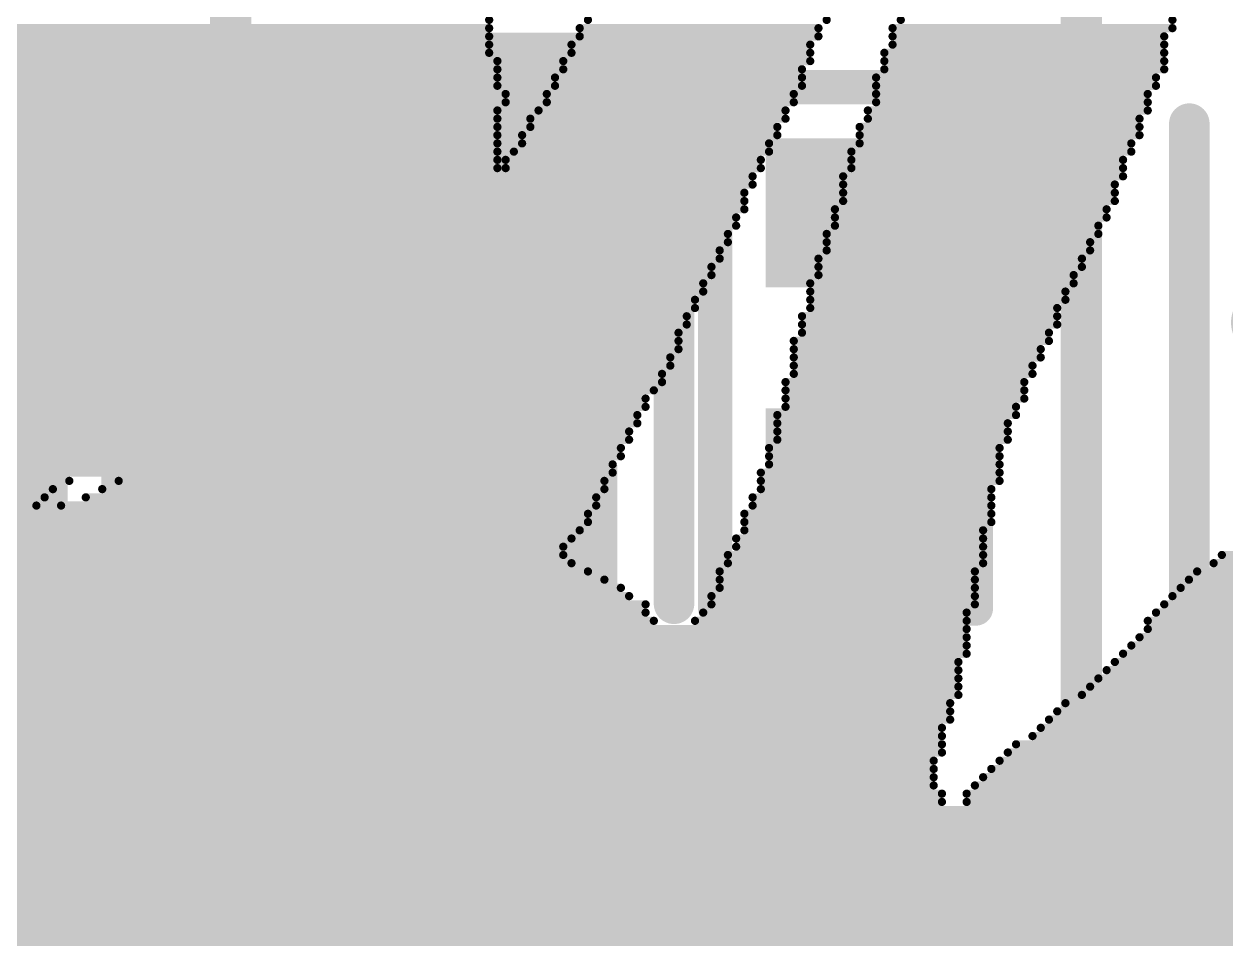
# Model space of a CAD drawing. Header units: millimetres. Extents: x -6 to 151, y -20 to 98.
# Drawn here: x 36.231 to 40.681, y 30.561 to 33.975 of the extents above; entities that cross this region are included whole.
import ezdxf

# ---------------------------------------------------------------- set-up
doc = ezdxf.new("R2010")
doc.units = ezdxf.units.MM
for name, color, linetype in [('BottomOverlay', 54, 'Continuous'), ('TopOverlay', 2, 'Continuous'), ('TopPaste', 8, 'Continuous'), ('TopSolder', 216, 'Continuous'), ('ViaHoleLayer', 16, 'Continuous')]:
    doc.layers.add(name, color=color, linetype=linetype)

# ---------------------------------------------------------------- blocks, each defined once
blk = doc.blocks.new('RES0402_130')
at = {"layer": 'TopPaste'}
for points in [[(-0.75, -0.27), (-0.75, 0.27), (-0.25, 0.27), (-0.25, -0.27)], [(0.25, -0.27), (0.25, 0.27), (0.75, 0.27), (0.75, -0.27)]]:
    blk.add_hatch(color=8, dxfattribs=at).paths.add_polyline_path(points)
at = {"layer": 'TopSolder'}
for points in [[(-0.7754, -0.2954), (-0.7754, 0.2954), (-0.2246, 0.2954), (-0.2246, -0.2954)], [(0.2246, -0.2954), (0.2246, 0.2954), (0.7754, 0.2954), (0.7754, -0.2954)]]:
    blk.add_hatch(color=216, dxfattribs=at).paths.add_polyline_path(points)
at = {"layer": 'TopOverlay', "const_width": 0.127}
for points in [[(-0.9652, -0.4826), (-0.9652, 0.4826)], [(0.9652, 0.4826), (-0.9652, 0.4826)], [(0.9652, -0.4826), (0.9652, 0.4826)], [(0.9652, -0.4826), (-0.9652, -0.4826)]]:
    blk.add_lwpolyline(points, dxfattribs=at)
at = {"layer": 'TopOverlay', "const_width": 0.0635}
for points in [[(-0.997, 0.4826, 1), (-0.9335, 0.4826, 1)], [(-0.997, 0.4826, 1), (-0.9335, 0.4826, 1)], [(0.9335, 0.4826, 1), (0.997, 0.4826, 1)], [(0.9335, 0.4826, 1), (0.997, 0.4826, 1)], [(-0.997, -0.4826, 1), (-0.9335, -0.4826, 1)], [(-0.997, -0.4826, 1), (-0.9335, -0.4826, 1)], [(0.9335, -0.4826, 1), (0.997, -0.4826, 1)], [(0.9335, -0.4826, 1), (0.997, -0.4826, 1)]]:
    blk.add_lwpolyline(points, format="xyb", close=True, dxfattribs=at)
blk = doc.blocks.new('RES0402_131')
at = {"layer": 'TopPaste'}
for points in [[(-0.75, -0.27), (-0.75, 0.27), (-0.25, 0.27), (-0.25, -0.27)], [(0.25, -0.27), (0.25, 0.27), (0.75, 0.27), (0.75, -0.27)]]:
    blk.add_hatch(color=8, dxfattribs=at).paths.add_polyline_path(points)
at = {"layer": 'TopSolder'}
for points in [[(-0.7754, -0.2954), (-0.7754, 0.2954), (-0.2246, 0.2954), (-0.2246, -0.2954)], [(0.2246, -0.2954), (0.2246, 0.2954), (0.7754, 0.2954), (0.7754, -0.2954)]]:
    blk.add_hatch(color=216, dxfattribs=at).paths.add_polyline_path(points)
at = {"layer": 'TopOverlay', "const_width": 0.127}
for points in [[(-0.9652, -0.4826), (-0.9652, 0.4826)], [(0.9652, 0.4826), (-0.9652, 0.4826)], [(0.9652, -0.4826), (0.9652, 0.4826)], [(0.9652, -0.4826), (-0.9652, -0.4826)]]:
    blk.add_lwpolyline(points, dxfattribs=at)
at = {"layer": 'TopOverlay', "const_width": 0.0635}
for points in [[(-0.997, 0.4826, 1), (-0.9335, 0.4826, 1)], [(-0.997, 0.4826, 1), (-0.9335, 0.4826, 1)], [(0.9335, 0.4826, 1), (0.997, 0.4826, 1)], [(0.9335, 0.4826, 1), (0.997, 0.4826, 1)], [(-0.997, -0.4826, 1), (-0.9335, -0.4826, 1)], [(-0.997, -0.4826, 1), (-0.9335, -0.4826, 1)], [(0.9335, -0.4826, 1), (0.997, -0.4826, 1)], [(0.9335, -0.4826, 1), (0.997, -0.4826, 1)]]:
    blk.add_lwpolyline(points, format="xyb", close=True, dxfattribs=at)
blk = doc.blocks.new('LED0603_134')
at = {"layer": 'TopPaste'}
for points in [[(0.4, 1.2), (0.4, 0.4), (-0.4, 0.4), (-0.4, 1.2)], [(-0.4, -1.2), (-0.4, -0.4), (0.4, -0.4), (0.4, -1.2)]]:
    blk.add_hatch(color=8, dxfattribs=at).paths.add_polyline_path(points)
at = {"layer": 'TopSolder'}
for points in [[(0.4254, 1.2254), (0.4254, 0.3746), (-0.4254, 0.3746), (-0.4254, 1.2254)], [(-0.4254, -1.2254), (-0.4254, -0.3746), (0.4254, -0.3746), (0.4254, -1.2254)]]:
    blk.add_hatch(color=216, dxfattribs=at).paths.add_polyline_path(points)
at = {"layer": 'TopOverlay'}
for points, const_width in [([(-0.635, 0.889), (-0.635, -0.889)], 0.15), ([(0.635, 0.889), (0.635, -0.889)], 0.15), ([(0.004, 0.1818), (-0.3556, -0.1778)], 0.25), ([(0.3556, -0.1524), (0.0214, 0.1818)], 0.25)]:
    blk.add_lwpolyline(points, dxfattribs=dict(at, const_width=const_width))
for points, const_width in [([(-0.6725, 0.889, 1), (-0.5975, 0.889, 1)], 0.075), ([(0.5975, 0.889, 1), (0.6725, 0.889, 1)], 0.075), ([(-0.0585, 0.1818, 1), (0.0665, 0.1818, 1)], 0.125), ([(-0.0411, 0.1818, 1), (0.0839, 0.1818, 1)], 0.125), ([(0.2931, -0.1524, 1), (0.4181, -0.1524, 1)], 0.125), ([(-0.4181, -0.1778, 1), (-0.2931, -0.1778, 1)], 0.125), ([(-0.6725, -0.889, 1), (-0.5975, -0.889, 1)], 0.075), ([(0.5975, -0.889, 1), (0.6725, -0.889, 1)], 0.075)]:
    blk.add_lwpolyline(points, format="xyb", close=True, dxfattribs=dict(at, const_width=const_width))
blk = doc.blocks.new('LED0603_135')
at = {"layer": 'TopPaste'}
for points in [[(0.4, 1.2), (0.4, 0.4), (-0.4, 0.4), (-0.4, 1.2)], [(-0.4, -1.2), (-0.4, -0.4), (0.4, -0.4), (0.4, -1.2)]]:
    blk.add_hatch(color=8, dxfattribs=at).paths.add_polyline_path(points)
at = {"layer": 'TopSolder'}
for points in [[(0.4254, 1.2254), (0.4254, 0.3746), (-0.4254, 0.3746), (-0.4254, 1.2254)], [(-0.4254, -1.2254), (-0.4254, -0.3746), (0.4254, -0.3746), (0.4254, -1.2254)]]:
    blk.add_hatch(color=216, dxfattribs=at).paths.add_polyline_path(points)
at = {"layer": 'TopOverlay'}
for points, const_width in [([(-0.635, 0.889), (-0.635, -0.889)], 0.15), ([(0.635, 0.889), (0.635, -0.889)], 0.15), ([(0.004, 0.1818), (-0.3556, -0.1778)], 0.25), ([(0.3556, -0.1524), (0.0214, 0.1818)], 0.25)]:
    blk.add_lwpolyline(points, dxfattribs=dict(at, const_width=const_width))
for points, const_width in [([(-0.6725, 0.889, 1), (-0.5975, 0.889, 1)], 0.075), ([(0.5975, 0.889, 1), (0.6725, 0.889, 1)], 0.075), ([(-0.0585, 0.1818, 1), (0.0665, 0.1818, 1)], 0.125), ([(-0.0411, 0.1818, 1), (0.0839, 0.1818, 1)], 0.125), ([(0.2931, -0.1524, 1), (0.4181, -0.1524, 1)], 0.125), ([(-0.4181, -0.1778, 1), (-0.2931, -0.1778, 1)], 0.125), ([(-0.6725, -0.889, 1), (-0.5975, -0.889, 1)], 0.075), ([(0.5975, -0.889, 1), (0.6725, -0.889, 1)], 0.075)]:
    blk.add_lwpolyline(points, format="xyb", close=True, dxfattribs=dict(at, const_width=const_width))

msp = doc.modelspace()

# ---------------------------------------------------------------- hatches: boundary and pattern name
at = {"layer": 'ViaHoleLayer'}
h = msp.add_hatch(color=16, dxfattribs=at)
edge = h.paths.add_edge_path()
edge.add_arc((36.0984, 31.5306), 0.1524, 0, 360)
h = msp.add_hatch(color=16, dxfattribs=at)
edge = h.paths.add_edge_path()
edge.add_arc((39.2734, 31.5306), 0.1524, 0, 360)

# ---------------------------------------------------------------- linework, layer by layer
at = {"layer": 'BottomOverlay', "const_width": 0.0152}
for points in [[(37.9451, 33.9903, 1), (37.9603, 33.9903, 1)], [(38.3108, 33.9903, 1), (38.3261, 33.9903, 1)], [(39.1947, 33.9903, 1), (39.21, 33.9903, 1)], [(39.4691, 33.9903, 1), (39.4843, 33.9903, 1)], [(40.4749, 33.9903, 1), (40.4901, 33.9903, 1)], [(37.9451, 33.9598, 1), (37.9603, 33.9598, 1)], [(38.2803, 33.9598, 1), (38.2956, 33.9598, 1)], [(39.1643, 33.9598, 1), (39.1795, 33.9598, 1)], [(39.4386, 33.9598, 1), (39.4538, 33.9598, 1)], [(40.4749, 33.9598, 1), (40.4901, 33.9598, 1)], [(37.9451, 33.9293, 1), (37.9603, 33.9293, 1)], [(37.9451, 33.8988, 1), (37.9603, 33.8988, 1)], [(38.2499, 33.8988, 1), (38.2651, 33.8988, 1)], [(38.2803, 33.9293, 1), (38.2956, 33.9293, 1)], [(39.1338, 33.8988, 1), (39.149, 33.8988, 1)], [(39.1643, 33.9293, 1), (39.1795, 33.9293, 1)], [(39.4386, 33.9293, 1), (39.4538, 33.9293, 1)], [(39.4386, 33.8988, 1), (39.4538, 33.8988, 1)], [(40.4444, 33.9293, 1), (40.4597, 33.9293, 1)], [(40.4444, 33.8988, 1), (40.4597, 33.8988, 1)], [(37.9451, 33.8684, 1), (37.9603, 33.8684, 1)], [(38.2499, 33.8684, 1), (38.2651, 33.8684, 1)], [(39.1338, 33.8684, 1), (39.149, 33.8684, 1)], [(39.4081, 33.8684, 1), (39.4233, 33.8684, 1)], [(40.4444, 33.8684, 1), (40.4597, 33.8684, 1)], [(37.9755, 33.8379, 1), (37.9908, 33.8379, 1)], [(37.9755, 33.8074, 1), (37.9908, 33.8074, 1)], [(38.2194, 33.8379, 1), (38.2346, 33.8379, 1)], [(38.2194, 33.8074, 1), (38.2346, 33.8074, 1)], [(39.1033, 33.8074, 1), (39.1185, 33.8074, 1)], [(39.1338, 33.8379, 1), (39.149, 33.8379, 1)], [(39.4081, 33.8379, 1), (39.4233, 33.8379, 1)], [(39.4081, 33.8074, 1), (39.4233, 33.8074, 1)], [(40.4444, 33.8379, 1), (40.4597, 33.8379, 1)], [(40.4444, 33.8074, 1), (40.4597, 33.8074, 1)], [(37.9755, 33.7769, 1), (37.9908, 33.7769, 1)], [(38.1889, 33.7769, 1), (38.2041, 33.7769, 1)], [(39.1033, 33.7769, 1), (39.1185, 33.7769, 1)], [(39.3776, 33.7769, 1), (39.3929, 33.7769, 1)], [(40.4139, 33.7769, 1), (40.4292, 33.7769, 1)], [(37.9755, 33.7464, 1), (37.9908, 33.7464, 1)], [(38.1889, 33.7464, 1), (38.2041, 33.7464, 1)], [(39.1033, 33.7464, 1), (39.1185, 33.7464, 1)], [(39.3776, 33.7464, 1), (39.3929, 33.7464, 1)], [(40.4139, 33.7464, 1), (40.4292, 33.7464, 1)], [(38.006, 33.716, 1), (38.0213, 33.716, 1)], [(38.006, 33.6855, 1), (38.0213, 33.6855, 1)], [(38.1584, 33.716, 1), (38.1737, 33.716, 1)], [(38.1584, 33.6855, 1), (38.1737, 33.6855, 1)], [(39.0728, 33.716, 1), (39.0881, 33.716, 1)], [(39.0728, 33.6855, 1), (39.0881, 33.6855, 1)], [(39.3776, 33.716, 1), (39.3929, 33.716, 1)], [(39.3776, 33.6855, 1), (39.3929, 33.6855, 1)], [(40.3835, 33.716, 1), (40.3987, 33.716, 1)], [(40.3835, 33.6855, 1), (40.3987, 33.6855, 1)], [(37.9755, 33.655, 1), (37.9908, 33.655, 1)], [(38.1279, 33.655, 1), (38.1432, 33.655, 1)], [(39.0423, 33.655, 1), (39.0576, 33.655, 1)], [(39.3471, 33.655, 1), (39.3624, 33.655, 1)], [(40.3835, 33.655, 1), (40.3987, 33.655, 1)], [(37.9755, 33.6245, 1), (37.9908, 33.6245, 1)], [(37.9755, 33.594, 1), (37.9908, 33.594, 1)], [(38.0975, 33.6245, 1), (38.1127, 33.6245, 1)], [(38.0975, 33.594, 1), (38.1127, 33.594, 1)], [(39.0119, 33.594, 1), (39.0271, 33.594, 1)], [(39.0423, 33.6245, 1), (39.0576, 33.6245, 1)], [(39.3167, 33.594, 1), (39.3319, 33.594, 1)], [(39.3471, 33.6245, 1), (39.3624, 33.6245, 1)], [(40.353, 33.6245, 1), (40.3682, 33.6245, 1)], [(40.353, 33.594, 1), (40.3682, 33.594, 1)], [(37.9755, 33.5636, 1), (37.9908, 33.5636, 1)], [(38.067, 33.5636, 1), (38.0822, 33.5636, 1)], [(39.0119, 33.5636, 1), (39.0271, 33.5636, 1)], [(39.3167, 33.5636, 1), (39.3319, 33.5636, 1)], [(40.353, 33.5636, 1), (40.3682, 33.5636, 1)], [(37.9755, 33.5331, 1), (37.9908, 33.5331, 1)], [(37.9755, 33.5026, 1), (37.9908, 33.5026, 1)], [(38.0365, 33.5026, 1), (38.0517, 33.5026, 1)], [(38.067, 33.5331, 1), (38.0822, 33.5331, 1)], [(38.9814, 33.5331, 1), (38.9966, 33.5331, 1)], [(38.9814, 33.5026, 1), (38.9966, 33.5026, 1)], [(39.2862, 33.5026, 1), (39.3014, 33.5026, 1)], [(39.3167, 33.5331, 1), (39.3319, 33.5331, 1)], [(40.3225, 33.5331, 1), (40.3377, 33.5331, 1)], [(40.3225, 33.5026, 1), (40.3377, 33.5026, 1)], [(37.9755, 33.4721, 1), (37.9908, 33.4721, 1)], [(38.006, 33.4721, 1), (38.0213, 33.4721, 1)], [(38.9509, 33.4721, 1), (38.9661, 33.4721, 1)], [(39.2862, 33.4721, 1), (39.3014, 33.4721, 1)], [(40.292, 33.4721, 1), (40.3073, 33.4721, 1)], [(37.9755, 33.4416, 1), (37.9908, 33.4416, 1)], [(38.006, 33.4416, 1), (38.0213, 33.4416, 1)], [(38.9204, 33.4112, 1), (38.9357, 33.4112, 1)], [(38.9509, 33.4416, 1), (38.9661, 33.4416, 1)], [(39.2557, 33.4112, 1), (39.2709, 33.4112, 1)], [(39.2862, 33.4416, 1), (39.3014, 33.4416, 1)], [(40.292, 33.4416, 1), (40.3073, 33.4416, 1)], [(40.292, 33.4112, 1), (40.3073, 33.4112, 1)], [(38.9204, 33.3807, 1), (38.9357, 33.3807, 1)], [(39.2557, 33.3807, 1), (39.2709, 33.3807, 1)], [(40.2615, 33.3807, 1), (40.2768, 33.3807, 1)], [(38.8899, 33.3502, 1), (38.9052, 33.3502, 1)], [(38.8899, 33.3197, 1), (38.9052, 33.3197, 1)], [(39.2557, 33.3502, 1), (39.2709, 33.3502, 1)], [(39.2557, 33.3197, 1), (39.2709, 33.3197, 1)], [(40.2615, 33.3502, 1), (40.2768, 33.3502, 1)], [(40.2615, 33.3197, 1), (40.2768, 33.3197, 1)], [(38.8899, 33.2892, 1), (38.9052, 33.2892, 1)], [(39.2252, 33.2892, 1), (39.2405, 33.2892, 1)], [(40.2311, 33.2892, 1), (40.2463, 33.2892, 1)], [(38.8595, 33.2588, 1), (38.8747, 33.2588, 1)], [(38.8595, 33.2283, 1), (38.8747, 33.2283, 1)], [(39.2252, 33.2588, 1), (39.2405, 33.2588, 1)], [(39.2252, 33.2283, 1), (39.2405, 33.2283, 1)], [(40.2006, 33.2283, 1), (40.2158, 33.2283, 1)], [(40.2311, 33.2588, 1), (40.2463, 33.2588, 1)], [(38.829, 33.1978, 1), (38.8442, 33.1978, 1)], [(39.1947, 33.1978, 1), (39.21, 33.1978, 1)], [(40.2006, 33.1978, 1), (40.2158, 33.1978, 1)], [(38.829, 33.1673, 1), (38.8442, 33.1673, 1)], [(39.1947, 33.1673, 1), (39.21, 33.1673, 1)], [(40.1701, 33.1673, 1), (40.1853, 33.1673, 1)], [(38.7985, 33.1368, 1), (38.8137, 33.1368, 1)], [(38.7985, 33.1064, 1), (38.8137, 33.1064, 1)], [(39.1643, 33.1064, 1), (39.1795, 33.1064, 1)], [(39.1947, 33.1368, 1), (39.21, 33.1368, 1)], [(40.1396, 33.1064, 1), (40.1549, 33.1064, 1)], [(40.1701, 33.1368, 1), (40.1853, 33.1368, 1)], [(38.768, 33.0759, 1), (38.7833, 33.0759, 1)], [(39.1643, 33.0759, 1), (39.1795, 33.0759, 1)], [(40.1396, 33.0759, 1), (40.1549, 33.0759, 1)], [(38.7375, 33.0149, 1), (38.7528, 33.0149, 1)], [(38.768, 33.0454, 1), (38.7833, 33.0454, 1)], [(39.1338, 33.0149, 1), (39.149, 33.0149, 1)], [(39.1643, 33.0454, 1), (39.1795, 33.0454, 1)], [(40.1091, 33.0454, 1), (40.1244, 33.0454, 1)], [(40.1091, 33.0149, 1), (40.1244, 33.0149, 1)], [(38.7375, 32.9844, 1), (38.7528, 32.9844, 1)], [(39.1338, 32.9844, 1), (39.149, 32.9844, 1)], [(40.0787, 32.9844, 1), (40.0939, 32.9844, 1)], [(38.7071, 32.954, 1), (38.7223, 32.954, 1)], [(38.7071, 32.9235, 1), (38.7223, 32.9235, 1)], [(39.1338, 32.954, 1), (39.149, 32.954, 1)], [(39.1338, 32.9235, 1), (39.149, 32.9235, 1)], [(40.0482, 32.9235, 1), (40.0634, 32.9235, 1)], [(40.0787, 32.954, 1), (40.0939, 32.954, 1)], [(38.6766, 32.893, 1), (38.6918, 32.893, 1)], [(39.1033, 32.893, 1), (39.1185, 32.893, 1)], [(40.0482, 32.893, 1), (40.0634, 32.893, 1)], [(38.6461, 32.832, 1), (38.6613, 32.832, 1)], [(38.6766, 32.8625, 1), (38.6918, 32.8625, 1)], [(39.1033, 32.8625, 1), (39.1185, 32.8625, 1)], [(39.1033, 32.832, 1), (39.1185, 32.832, 1)], [(40.0177, 32.832, 1), (40.0329, 32.832, 1)], [(40.0482, 32.8625, 1), (40.0634, 32.8625, 1)], [(38.6461, 32.8016, 1), (38.6613, 32.8016, 1)], [(39.0728, 32.8016, 1), (39.0881, 32.8016, 1)], [(40.0177, 32.8016, 1), (40.0329, 32.8016, 1)], [(38.6156, 32.7406, 1), (38.6309, 32.7406, 1)], [(38.6461, 32.7711, 1), (38.6613, 32.7711, 1)], [(39.0728, 32.7711, 1), (39.0881, 32.7711, 1)], [(39.0728, 32.7406, 1), (39.0881, 32.7406, 1)], [(39.9872, 32.7711, 1), (40.0025, 32.7711, 1)], [(39.9872, 32.7406, 1), (40.0025, 32.7406, 1)], [(38.6156, 32.7101, 1), (38.6309, 32.7101, 1)], [(39.0728, 32.7101, 1), (39.0881, 32.7101, 1)], [(39.9567, 32.7101, 1), (39.972, 32.7101, 1)], [(38.5851, 32.6796, 1), (38.6004, 32.6796, 1)], [(38.5851, 32.6492, 1), (38.6004, 32.6492, 1)], [(39.0423, 32.6492, 1), (39.0576, 32.6492, 1)], [(39.0728, 32.6796, 1), (39.0881, 32.6796, 1)], [(39.9263, 32.6492, 1), (39.9415, 32.6492, 1)], [(39.9567, 32.6796, 1), (39.972, 32.6796, 1)], [(38.5547, 32.6187, 1), (38.5699, 32.6187, 1)], [(39.0423, 32.6187, 1), (39.0576, 32.6187, 1)], [(39.9263, 32.6187, 1), (39.9415, 32.6187, 1)], [(38.5242, 32.5882, 1), (38.5394, 32.5882, 1)], [(39.0423, 32.5882, 1), (39.0576, 32.5882, 1)], [(39.9263, 32.5882, 1), (39.9415, 32.5882, 1)], [(38.4937, 32.5272, 1), (38.5089, 32.5272, 1)], [(38.5242, 32.5577, 1), (38.5394, 32.5577, 1)], [(39.0119, 32.5272, 1), (39.0271, 32.5272, 1)], [(39.0423, 32.5577, 1), (39.0576, 32.5577, 1)], [(39.8958, 32.5577, 1), (39.911, 32.5577, 1)], [(39.8958, 32.5272, 1), (39.911, 32.5272, 1)], [(38.4937, 32.4968, 1), (38.5089, 32.4968, 1)], [(39.0119, 32.4968, 1), (39.0271, 32.4968, 1)], [(39.8653, 32.4968, 1), (39.8805, 32.4968, 1)], [(38.4632, 32.4663, 1), (38.4785, 32.4663, 1)], [(38.4632, 32.4358, 1), (38.4785, 32.4358, 1)], [(39.0119, 32.4663, 1), (39.0271, 32.4663, 1)], [(39.0119, 32.4358, 1), (39.0271, 32.4358, 1)], [(39.8653, 32.4663, 1), (39.8805, 32.4663, 1)], [(39.8653, 32.4358, 1), (39.8805, 32.4358, 1)], [(38.4327, 32.4053, 1), (38.448, 32.4053, 1)], [(38.9814, 32.4053, 1), (38.9966, 32.4053, 1)], [(39.8348, 32.4053, 1), (39.8501, 32.4053, 1)], [(38.4023, 32.3444, 1), (38.4175, 32.3444, 1)], [(38.4327, 32.3748, 1), (38.448, 32.3748, 1)], [(38.9814, 32.3748, 1), (38.9966, 32.3748, 1)], [(38.9814, 32.3444, 1), (38.9966, 32.3444, 1)], [(39.8348, 32.3748, 1), (39.8501, 32.3748, 1)], [(39.8348, 32.3444, 1), (39.8501, 32.3444, 1)], [(38.4023, 32.3139, 1), (38.4175, 32.3139, 1)], [(38.9509, 32.3139, 1), (38.9661, 32.3139, 1)], [(39.8348, 32.3139, 1), (39.8501, 32.3139, 1)], [(36.3296, 32.2529, 1), (36.3449, 32.2529, 1)], [(36.3906, 32.2834, 1), (36.4058, 32.2834, 1)], [(36.5125, 32.2529, 1), (36.5277, 32.2529, 1)], [(36.5735, 32.2834, 1), (36.5887, 32.2834, 1)], [(38.3718, 32.2834, 1), (38.387, 32.2834, 1)], [(38.3718, 32.2529, 1), (38.387, 32.2529, 1)], [(38.9509, 32.2834, 1), (38.9661, 32.2834, 1)], [(38.9509, 32.2529, 1), (38.9661, 32.2529, 1)], [(39.8043, 32.2529, 1), (39.8196, 32.2529, 1)], [(39.8348, 32.2834, 1), (39.8501, 32.2834, 1)], [(36.2991, 32.2224, 1), (36.3144, 32.2224, 1)], [(36.4515, 32.2224, 1), (36.4668, 32.2224, 1)], [(38.3413, 32.2224, 1), (38.3565, 32.2224, 1)], [(38.9204, 32.2224, 1), (38.9357, 32.2224, 1)], [(39.8043, 32.2224, 1), (39.8196, 32.2224, 1)], [(36.2687, 32.192, 1), (36.2839, 32.192, 1)], [(36.3601, 32.192, 1), (36.3753, 32.192, 1)], [(38.3108, 32.1615, 1), (38.3261, 32.1615, 1)], [(38.3413, 32.192, 1), (38.3565, 32.192, 1)], [(38.8899, 32.1615, 1), (38.9052, 32.1615, 1)], [(38.9204, 32.192, 1), (38.9357, 32.192, 1)], [(39.8043, 32.192, 1), (39.8196, 32.192, 1)], [(39.8043, 32.1615, 1), (39.8196, 32.1615, 1)], [(38.3108, 32.131, 1), (38.3261, 32.131, 1)], [(38.8899, 32.131, 1), (38.9052, 32.131, 1)], [(39.8043, 32.131, 1), (39.8196, 32.131, 1)], [(38.2499, 32.07, 1), (38.2651, 32.07, 1)], [(38.2803, 32.1005, 1), (38.2956, 32.1005, 1)], [(38.8595, 32.07, 1), (38.8747, 32.07, 1)], [(38.8899, 32.1005, 1), (38.9052, 32.1005, 1)], [(39.7739, 32.1005, 1), (39.7891, 32.1005, 1)], [(39.7739, 32.07, 1), (39.7891, 32.07, 1)], [(38.2194, 32.0396, 1), (38.2346, 32.0396, 1)], [(38.8595, 32.0396, 1), (38.8747, 32.0396, 1)], [(39.7739, 32.0396, 1), (39.7891, 32.0396, 1)], [(38.2194, 32.0091, 1), (38.2346, 32.0091, 1)], [(38.829, 32.0091, 1), (38.8442, 32.0091, 1)], [(39.7739, 32.0091, 1), (39.7891, 32.0091, 1)], [(40.6578, 32.0091, 1), (40.673, 32.0091, 1)], [(38.2499, 31.9786, 1), (38.2651, 31.9786, 1)], [(38.3108, 31.9481, 1), (38.3261, 31.9481, 1)], [(38.7985, 31.9481, 1), (38.8137, 31.9481, 1)], [(38.829, 31.9786, 1), (38.8442, 31.9786, 1)], [(39.7434, 31.9481, 1), (39.7586, 31.9481, 1)], [(39.7739, 31.9786, 1), (39.7891, 31.9786, 1)], [(40.5663, 31.9481, 1), (40.5816, 31.9481, 1)], [(40.6273, 31.9786, 1), (40.6425, 31.9786, 1)], [(38.3718, 31.9176, 1), (38.387, 31.9176, 1)], [(38.7985, 31.9176, 1), (38.8137, 31.9176, 1)], [(39.7434, 31.9176, 1), (39.7586, 31.9176, 1)], [(40.5359, 31.9176, 1), (40.5511, 31.9176, 1)], [(38.4327, 31.8872, 1), (38.448, 31.8872, 1)], [(38.4632, 31.8567, 1), (38.4785, 31.8567, 1)], [(38.768, 31.8567, 1), (38.7833, 31.8567, 1)], [(38.7985, 31.8872, 1), (38.8137, 31.8872, 1)], [(39.7434, 31.8872, 1), (39.7586, 31.8872, 1)], [(39.7434, 31.8567, 1), (39.7586, 31.8567, 1)], [(40.4749, 31.8567, 1), (40.4901, 31.8567, 1)], [(40.5054, 31.8872, 1), (40.5206, 31.8872, 1)], [(38.5242, 31.8262, 1), (38.5394, 31.8262, 1)], [(38.768, 31.8262, 1), (38.7833, 31.8262, 1)], [(39.7434, 31.8262, 1), (39.7586, 31.8262, 1)], [(40.4444, 31.8262, 1), (40.4597, 31.8262, 1)], [(38.5242, 31.7957, 1), (38.5394, 31.7957, 1)], [(38.5547, 31.7652, 1), (38.5699, 31.7652, 1)], [(38.7071, 31.7652, 1), (38.7223, 31.7652, 1)], [(38.7375, 31.7957, 1), (38.7528, 31.7957, 1)], [(39.7129, 31.7957, 1), (39.7281, 31.7957, 1)], [(39.7129, 31.7652, 1), (39.7281, 31.7652, 1)], [(40.3835, 31.7652, 1), (40.3987, 31.7652, 1)], [(40.4139, 31.7957, 1), (40.4292, 31.7957, 1)], [(39.7129, 31.7348, 1), (39.7281, 31.7348, 1)], [(40.3835, 31.7348, 1), (40.3987, 31.7348, 1)], [(39.7129, 31.7043, 1), (39.7281, 31.7043, 1)], [(39.7129, 31.6738, 1), (39.7281, 31.6738, 1)], [(40.3225, 31.6738, 1), (40.3377, 31.6738, 1)], [(40.353, 31.7043, 1), (40.3682, 31.7043, 1)], [(39.7129, 31.6433, 1), (39.7281, 31.6433, 1)], [(40.292, 31.6433, 1), (40.3073, 31.6433, 1)], [(39.6824, 31.6128, 1), (39.6977, 31.6128, 1)], [(39.6824, 31.5824, 1), (39.6977, 31.5824, 1)], [(40.2311, 31.5824, 1), (40.2463, 31.5824, 1)], [(40.2615, 31.6128, 1), (40.2768, 31.6128, 1)], [(39.6824, 31.5519, 1), (39.6977, 31.5519, 1)], [(40.2006, 31.5519, 1), (40.2158, 31.5519, 1)], [(39.6824, 31.5214, 1), (39.6977, 31.5214, 1)], [(40.1701, 31.5214, 1), (40.1853, 31.5214, 1)], [(39.6519, 31.4604, 1), (39.6672, 31.4604, 1)], [(39.6824, 31.4909, 1), (39.6977, 31.4909, 1)], [(40.0787, 31.4604, 1), (40.0939, 31.4604, 1)], [(40.1396, 31.4909, 1), (40.1549, 31.4909, 1)], [(39.6519, 31.43, 1), (39.6672, 31.43, 1)], [(40.0482, 31.43, 1), (40.0634, 31.43, 1)], [(39.6215, 31.369, 1), (39.6367, 31.369, 1)], [(39.6519, 31.3995, 1), (39.6672, 31.3995, 1)], [(39.9872, 31.369, 1), (40.0025, 31.369, 1)], [(40.0177, 31.3995, 1), (40.0329, 31.3995, 1)], [(39.6215, 31.3385, 1), (39.6367, 31.3385, 1)], [(39.9567, 31.3385, 1), (39.972, 31.3385, 1)], [(39.6215, 31.308, 1), (39.6367, 31.308, 1)], [(39.6215, 31.2776, 1), (39.6367, 31.2776, 1)], [(39.8653, 31.2776, 1), (39.8805, 31.2776, 1)], [(39.8958, 31.308, 1), (39.911, 31.308, 1)], [(39.591, 31.2471, 1), (39.6062, 31.2471, 1)], [(39.8348, 31.2471, 1), (39.8501, 31.2471, 1)], [(39.591, 31.2166, 1), (39.6062, 31.2166, 1)], [(39.591, 31.1861, 1), (39.6062, 31.1861, 1)], [(39.7739, 31.1861, 1), (39.7891, 31.1861, 1)], [(39.8043, 31.2166, 1), (39.8196, 31.2166, 1)], [(39.591, 31.1556, 1), (39.6062, 31.1556, 1)], [(39.7434, 31.1556, 1), (39.7586, 31.1556, 1)], [(39.6215, 31.1252, 1), (39.6367, 31.1252, 1)], [(39.6215, 31.0947, 1), (39.6367, 31.0947, 1)], [(39.7129, 31.1252, 1), (39.7281, 31.1252, 1)], [(39.7129, 31.0947, 1), (39.7281, 31.0947, 1)]]:
    msp.add_lwpolyline(points, format="xyb", close=True, dxfattribs=at)
at = {"layer": 'BottomOverlay', "const_width": 0.0305}
for points in [[(27.5285, 33.9598), (37.9527, 33.9598)], [(38.288, 33.9598), (39.1719, 33.9598)], [(39.4462, 33.9598), (40.4825, 33.9598)], [(27.559, 33.9293), (37.9527, 33.9293)], [(27.559, 33.8988), (37.9527, 33.8988)], [(38.2575, 33.8988), (39.1414, 33.8988)], [(38.288, 33.9293), (39.1719, 33.9293)], [(39.4462, 33.9293), (40.452, 33.9293)], [(39.4462, 33.8988), (40.452, 33.8988)], [(27.559, 33.8684), (37.9527, 33.8684)], [(38.2575, 33.8684), (39.1414, 33.8684)], [(39.4157, 33.8684), (40.452, 33.8684)], [(27.559, 33.8379), (37.9832, 33.8379)], [(27.559, 33.8074), (37.9832, 33.8074)], [(38.227, 33.8379), (39.1414, 33.8379)], [(38.227, 33.8074), (39.1109, 33.8074)], [(39.4157, 33.8379), (40.452, 33.8379)], [(39.4157, 33.8074), (40.452, 33.8074)], [(27.5895, 33.7769), (37.9832, 33.7769)], [(38.1965, 33.7769), (39.1109, 33.7769)], [(39.3852, 33.7769), (40.4216, 33.7769)], [(27.5895, 33.7464), (37.9832, 33.7464)], [(38.1965, 33.7464), (39.1109, 33.7464)], [(39.3852, 33.7464), (40.4216, 33.7464)], [(27.5895, 33.716), (38.0136, 33.716)], [(27.5895, 33.6855), (38.0136, 33.6855)], [(38.166, 33.716), (39.0804, 33.716)], [(38.166, 33.6855), (39.0804, 33.6855)], [(39.3852, 33.716), (40.3911, 33.716)], [(39.3852, 33.6855), (40.3911, 33.6855)], [(27.62, 33.655), (37.9832, 33.655)], [(38.1356, 33.655), (39.05, 33.655)], [(39.3548, 33.655), (40.3911, 33.655)], [(27.62, 33.6245), (37.9832, 33.6245)], [(34.0817, 33.594), (37.9832, 33.594)], [(38.1051, 33.6245), (39.05, 33.6245)], [(38.1051, 33.594), (39.0195, 33.594)], [(39.3243, 33.594), (40.3606, 33.594)], [(39.3548, 33.6245), (40.3606, 33.6245)], [(34.1427, 33.5636), (37.9832, 33.5636)], [(38.0746, 33.5636), (39.0195, 33.5636)], [(39.3243, 33.5636), (40.3606, 33.5636)], [(34.1732, 33.5331), (37.9832, 33.5331)], [(34.2341, 33.5026), (37.9832, 33.5026)], [(38.0441, 33.5026), (38.989, 33.5026)], [(38.0746, 33.5331), (38.989, 33.5331)], [(39.2938, 33.5026), (40.3301, 33.5026)], [(39.3243, 33.5331), (40.3301, 33.5331)], [(34.2341, 33.4721), (37.9832, 33.4721)], [(38.0136, 33.4721), (38.9585, 33.4721)], [(39.2938, 33.4721), (40.2996, 33.4721)], [(34.2951, 33.4416), (37.9832, 33.4416)], [(34.3256, 33.4112), (38.928, 33.4112)], [(38.0136, 33.4416), (38.9585, 33.4416)], [(39.2633, 33.4112), (40.2996, 33.4112)], [(39.2938, 33.4416), (40.2996, 33.4416)], [(34.3865, 33.3807), (38.928, 33.3807)], [(39.2633, 33.3807), (40.2692, 33.3807)], [(34.417, 33.3502), (38.8976, 33.3502)], [(34.417, 33.3197), (38.8976, 33.3197)], [(39.2633, 33.3502), (40.2692, 33.3502)], [(39.2633, 33.3197), (40.2692, 33.3197)], [(34.4475, 33.2892), (38.8976, 33.2892)], [(39.2328, 33.2892), (40.2387, 33.2892)], [(34.478, 33.2588), (38.8671, 33.2588)], [(34.5084, 33.2283), (38.8671, 33.2283)], [(39.2328, 33.2588), (40.2387, 33.2588)], [(39.2328, 33.2283), (40.2082, 33.2283)], [(34.5389, 33.1978), (38.8366, 33.1978)], [(39.2024, 33.1978), (40.2082, 33.1978)], [(34.5694, 33.1673), (38.8366, 33.1673)], [(39.2024, 33.1673), (40.1777, 33.1673)], [(34.5694, 33.1368), (38.8061, 33.1368)], [(34.5999, 33.1064), (38.8061, 33.1064)], [(39.1719, 33.1064), (40.1472, 33.1064)], [(39.2024, 33.1368), (40.1777, 33.1368)], [(34.6304, 33.0759), (38.7756, 33.0759)], [(39.1719, 33.0759), (40.1472, 33.0759)], [(34.6304, 33.0454), (38.7756, 33.0454)], [(34.6608, 33.0149), (38.7452, 33.0149)], [(39.1414, 33.0149), (40.1168, 33.0149)], [(39.1719, 33.0454), (40.1168, 33.0454)], [(34.6913, 32.9844), (38.7452, 32.9844)], [(39.1414, 32.9844), (40.0863, 32.9844)], [(34.6913, 32.954), (38.7147, 32.954)], [(34.7218, 32.9235), (38.7147, 32.9235)], [(39.1414, 32.954), (40.0863, 32.954)], [(39.1414, 32.9235), (40.0558, 32.9235)], [(34.7523, 32.893), (38.6842, 32.893)], [(39.1109, 32.893), (40.0558, 32.893)], [(34.7828, 32.8625), (38.6842, 32.8625)], [(34.7828, 32.832), (38.6537, 32.832)], [(39.1109, 32.8625), (40.0558, 32.8625)], [(39.1109, 32.832), (40.0253, 32.832)], [(34.8132, 32.8016), (38.6537, 32.8016)], [(39.0804, 32.8016), (40.0253, 32.8016)], [(34.8132, 32.7711), (38.6537, 32.7711)], [(34.8437, 32.7406), (38.6232, 32.7406)], [(39.0804, 32.7711), (39.9948, 32.7711)], [(39.0804, 32.7406), (39.9948, 32.7406)], [(34.8742, 32.7101), (38.6232, 32.7101)], [(39.0804, 32.7101), (39.9644, 32.7101)], [(34.8742, 32.6796), (38.5928, 32.6796)], [(34.9047, 32.6492), (38.5928, 32.6492)], [(39.05, 32.6492), (39.9339, 32.6492)], [(39.0804, 32.6796), (39.9644, 32.6796)], [(34.9047, 32.6187), (38.5623, 32.6187)], [(39.05, 32.6187), (39.9339, 32.6187)], [(34.9352, 32.5882), (38.5318, 32.5882)], [(39.05, 32.5882), (39.9339, 32.5882)], [(34.9656, 32.5577), (38.5318, 32.5577)], [(34.9656, 32.5272), (38.5013, 32.5272)], [(39.0195, 32.5272), (39.9034, 32.5272)], [(39.05, 32.5577), (39.9034, 32.5577)], [(34.9656, 32.4968), (38.5013, 32.4968)], [(39.0195, 32.4968), (39.8729, 32.4968)], [(34.9961, 32.4663), (38.4708, 32.4663)], [(34.9961, 32.4358), (38.4708, 32.4358)], [(39.0195, 32.4663), (39.8729, 32.4663)], [(39.0195, 32.4358), (39.8729, 32.4358)], [(35.0266, 32.4053), (38.4404, 32.4053)], [(38.989, 32.4053), (39.8424, 32.4053)], [(35.0266, 32.3748), (38.4404, 32.3748)], [(35.0571, 32.3444), (38.4099, 32.3444)], [(38.989, 32.3748), (39.8424, 32.3748)], [(38.989, 32.3444), (39.8424, 32.3444)], [(35.0571, 32.3139), (38.4099, 32.3139)], [(38.9585, 32.3139), (39.8424, 32.3139)], [(35.0266, 32.2529), (36.3372, 32.2529)], [(35.0571, 32.2834), (36.3982, 32.2834)], [(36.5201, 32.2529), (38.3794, 32.2529)], [(36.5811, 32.2834), (38.3794, 32.2834)], [(38.9585, 32.2834), (39.8424, 32.2834)], [(38.9585, 32.2529), (39.812, 32.2529)], [(35.0266, 32.2224), (36.3068, 32.2224)], [(36.4592, 32.2224), (38.3489, 32.2224)], [(38.928, 32.2224), (39.812, 32.2224)], [(35.0571, 32.192), (36.2763, 32.192)], [(35.0571, 32.1615), (38.3184, 32.1615)], [(36.3677, 32.192), (38.3489, 32.192)], [(38.8976, 32.1615), (39.812, 32.1615)], [(38.928, 32.192), (39.812, 32.192)], [(35.0876, 32.131), (38.3184, 32.131)], [(38.8976, 32.131), (39.812, 32.131)], [(35.0876, 32.1005), (38.288, 32.1005)], [(35.118, 32.07), (38.2575, 32.07)], [(38.8671, 32.07), (39.7815, 32.07)], [(38.8976, 32.1005), (39.7815, 32.1005)], [(35.118, 32.0396), (38.227, 32.0396)], [(38.8671, 32.0396), (39.7815, 32.0396)], [(35.1485, 32.0091), (38.227, 32.0091)], [(38.8366, 32.0091), (39.7815, 32.0091)], [(40.6654, 32.0091), (41.7932, 32.0091)], [(35.1485, 31.9786), (38.2575, 31.9786)], [(35.179, 31.9481), (38.3184, 31.9481)], [(38.8061, 31.9481), (39.751, 31.9481)], [(38.8366, 31.9786), (39.7815, 31.9786)], [(40.574, 31.9481), (41.7627, 31.9481)], [(40.6349, 31.9786), (41.7932, 31.9786)], [(35.179, 31.9176), (38.3794, 31.9176)], [(38.8061, 31.9176), (39.751, 31.9176)], [(40.5435, 31.9176), (41.7322, 31.9176)], [(35.2095, 31.8872), (38.4404, 31.8872)], [(35.2095, 31.8567), (38.4708, 31.8567)], [(38.7756, 31.8567), (39.751, 31.8567)], [(38.8061, 31.8872), (39.751, 31.8872)], [(40.4825, 31.8567), (41.6712, 31.8567)], [(40.513, 31.8872), (41.7017, 31.8872)], [(35.2095, 31.8262), (38.5318, 31.8262)], [(38.7756, 31.8262), (39.751, 31.8262)], [(40.452, 31.8262), (41.6408, 31.8262)], [(35.2095, 31.7957), (38.5318, 31.7957)], [(35.2095, 31.7652), (38.5623, 31.7652)], [(38.7147, 31.7652), (39.7205, 31.7652)], [(38.7452, 31.7957), (39.7205, 31.7957)], [(40.3911, 31.7652), (41.6103, 31.7652)], [(40.4216, 31.7957), (41.6408, 31.7957)], [(34.7828, 31.7348), (39.7205, 31.7348)], [(40.3911, 31.7348), (41.5798, 31.7348)], [(34.7828, 31.7043), (39.7205, 31.7043)], [(34.7828, 31.6738), (39.7205, 31.6738)], [(40.3301, 31.6738), (41.5493, 31.6738)], [(40.3606, 31.7043), (41.5493, 31.7043)], [(34.7828, 31.6433), (39.7205, 31.6433)], [(40.2996, 31.6433), (41.5188, 31.6433)], [(34.7828, 31.6128), (39.69, 31.6128)], [(35.3009, 31.5824), (39.69, 31.5824)], [(40.2387, 31.5824), (41.4579, 31.5824)], [(40.2692, 31.6128), (41.4884, 31.6128)], [(35.3314, 31.5519), (39.69, 31.5519)], [(40.2082, 31.5519), (41.4274, 31.5519)], [(35.3314, 31.5214), (39.69, 31.5214)], [(40.1777, 31.5214), (41.4274, 31.5214)], [(35.3314, 31.4909), (39.69, 31.4909)], [(35.3619, 31.4604), (39.6596, 31.4604)], [(40.0863, 31.4604), (41.3664, 31.4604)], [(40.1472, 31.4909), (41.3969, 31.4909)], [(35.3619, 31.43), (39.6596, 31.43)], [(40.0558, 31.43), (41.336, 31.43)], [(35.3619, 31.3995), (39.6596, 31.3995)], [(35.3924, 31.369), (39.6291, 31.369)], [(39.9948, 31.369), (41.3055, 31.369)], [(40.0253, 31.3995), (41.3055, 31.3995)], [(35.3924, 31.3385), (39.6291, 31.3385)], [(39.9644, 31.3385), (41.275, 31.3385)], [(35.3924, 31.308), (39.6291, 31.308)], [(35.4228, 31.2776), (39.6291, 31.2776)], [(39.8729, 31.2776), (41.2445, 31.2776)], [(39.9034, 31.308), (41.2445, 31.308)], [(35.4228, 31.2471), (39.5986, 31.2471)], [(39.8424, 31.2471), (41.214, 31.2471)], [(35.4228, 31.2166), (39.5986, 31.2166)], [(35.4533, 31.1861), (39.5986, 31.1861)], [(39.7815, 31.1861), (41.1531, 31.1861)], [(39.812, 31.2166), (41.1836, 31.2166)], [(35.4533, 31.1556), (39.5986, 31.1556)], [(39.751, 31.1556), (41.1531, 31.1556)], [(35.4838, 31.1252), (39.6291, 31.1252)], [(35.4838, 31.0947), (39.6291, 31.0947)], [(39.7205, 31.1252), (41.1226, 31.1252)], [(39.7205, 31.0947), (41.0921, 31.0947)], [(35.4838, 31.0642), (41.0921, 31.0642)], [(35.5143, 31.0337), (41.0616, 31.0337)], [(35.5143, 31.0032), (41.0312, 31.0032)], [(35.5143, 30.9728), (41.0312, 30.9728)], [(35.5143, 30.9423), (41.0007, 30.9423)], [(35.5448, 30.9118), (41.0007, 30.9118)], [(35.5448, 30.8813), (40.9702, 30.8813)], [(35.5448, 30.8508), (40.9397, 30.8508)], [(35.5752, 30.8204), (40.9092, 30.8204)], [(35.5752, 30.7899), (40.9092, 30.7899)], [(35.5752, 30.7594), (40.8788, 30.7594)], [(35.6057, 30.7289), (40.8483, 30.7289)], [(35.6057, 30.6984), (40.8483, 30.6984)], [(35.6057, 30.668), (40.8178, 30.668)], [(35.6362, 30.6375), (40.7873, 30.6375)], [(35.6362, 30.607), (40.7568, 30.607)], [(35.6362, 30.5765), (40.7568, 30.5765)]]:
    msp.add_lwpolyline(points, dxfattribs=at)
at = {"layer": 'TopOverlay', "const_width": 0.1524}
for points in [[(36.9957, 31.1261), (36.9957, 35.4441)], [(40.1453, 31.1261), (40.1453, 35.4441)]]:
    msp.add_lwpolyline(points, dxfattribs=at)
at = {"layer": 'TopOverlay', "const_width": 0.0762}
for points in [[(36.9576, 31.1261, 1), (37.0338, 31.1261, 1)], [(40.1072, 31.1261, 1), (40.1834, 31.1261, 1)]]:
    msp.add_lwpolyline(points, format="xyb", close=True, dxfattribs=at)

# ---------------------------------------------------------------- block references
for name, p, rotation in [('LED0603_135', (38.0021, 32.7173), 180), ('LED0603_134', (41.18, 32.7173), 180), ('RES0402_130', (36.0971, 32.7761), 270), ('RES0402_131', (39.2721, 32.7761), 270)]:
    msp.add_blockref(name, p, dxfattribs=dict(rotation=rotation))

doc.saveas('drawing.dxf')
